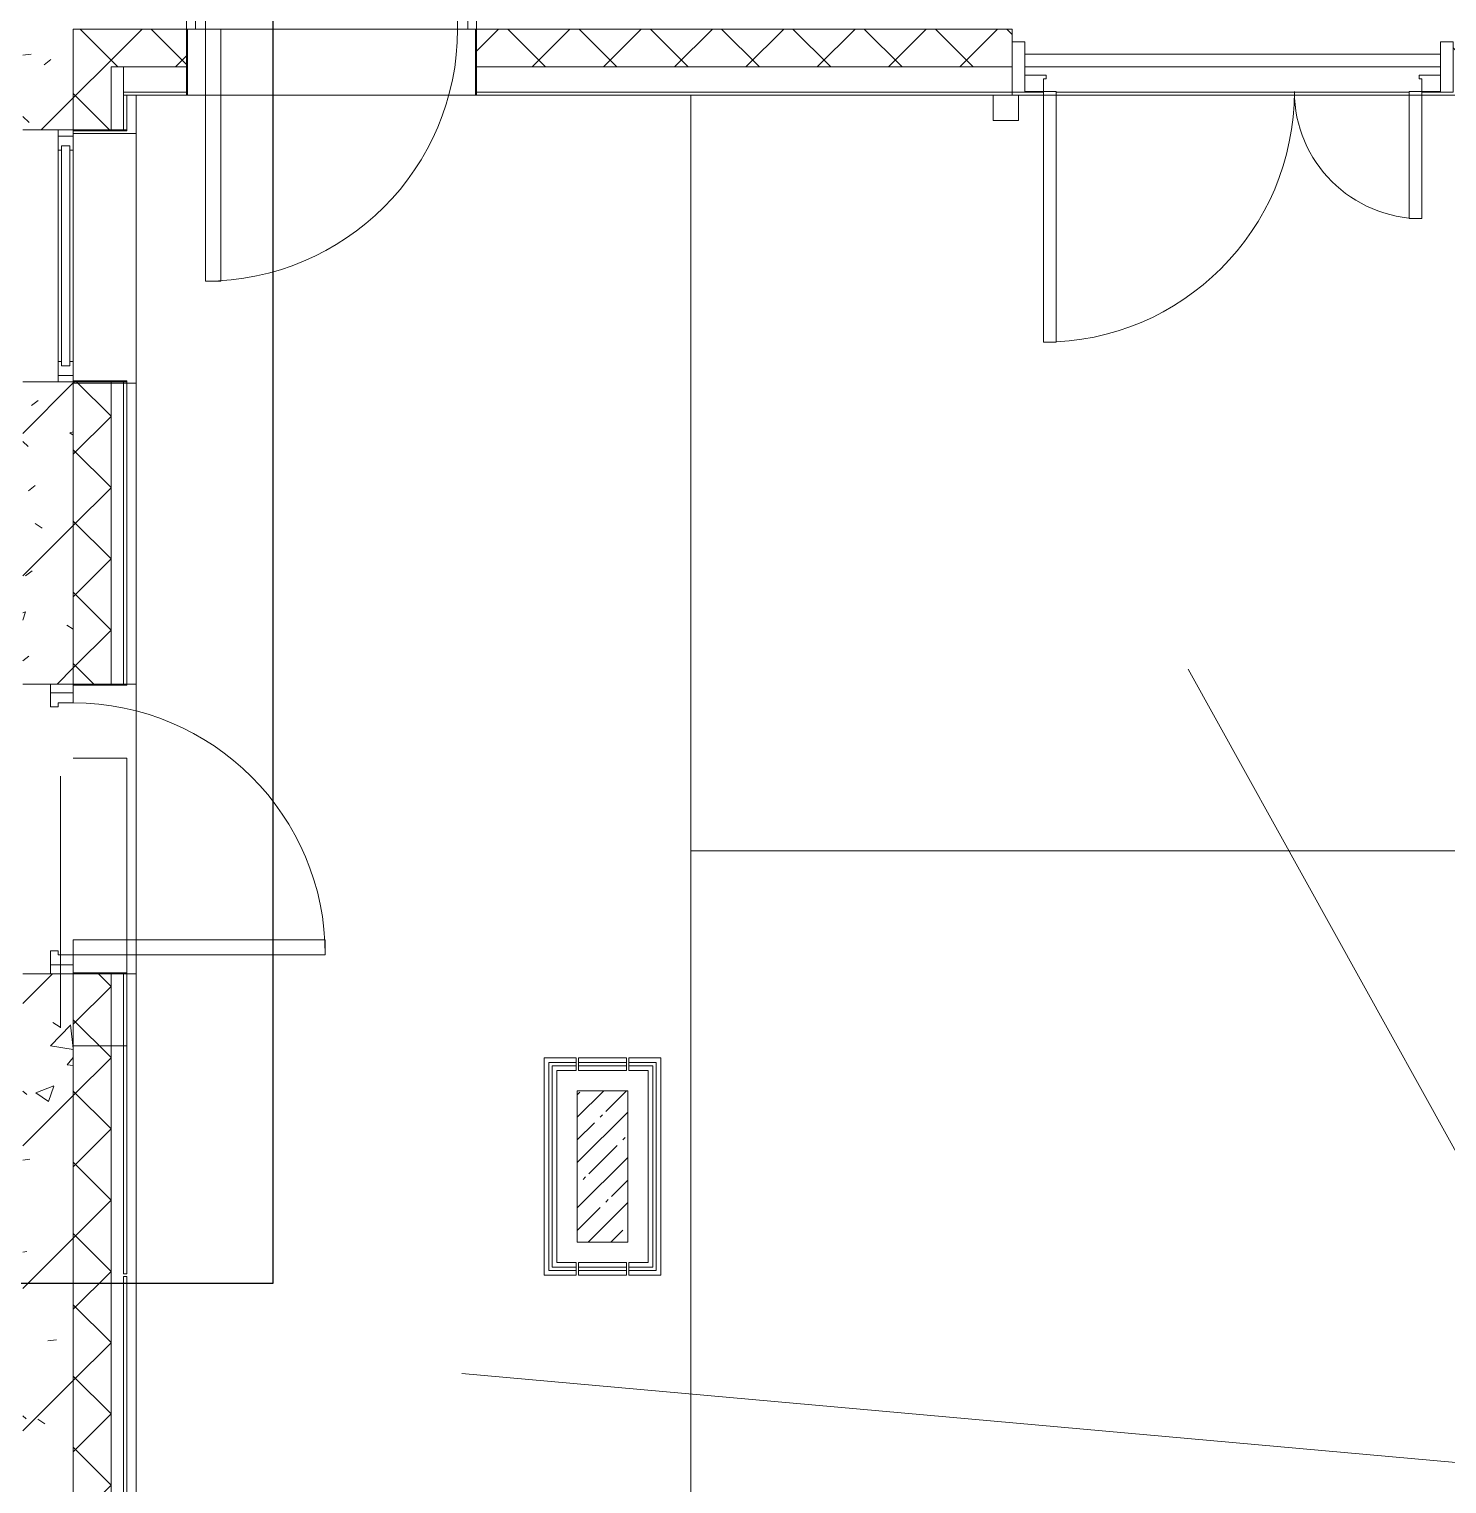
# Model space of a CAD drawing. Header units: millimetres. Extents: x -500089 to 1469082, y -290736 to 166440.
# Drawn here: x 1221979 to 1227604, y -70595 to -64820 of the extents above; entities that cross this region are included whole.
import ezdxf

# ---------------------------------------------------------------- set-up
doc = ezdxf.new("R2010")
doc.units = ezdxf.units.MM
doc.linetypes.add('ASVP_Штриховая_ш3 п1_5', pattern=[4.5, 3, -1.5])
for name, color, linetype, lineweight in [('_ Окна', 7, 'Continuous', 0), ('Аннотация', 7, 'Continuous', 0), ('Витраж', 7, 'Continuous', 0), ('Двери', 7, 'Continuous', 0), ('Линии', 7, 'Continuous', 0), ('Несущие колонны', 7, 'Continuous', 0), ('Обобщенные модели', 7, 'Continuous', 0), ('Окна', 7, 'Continuous', 0), ('Стены наружные', 7, 'Continuous', 0), ('Стены несущие', 7, 'Continuous', 0), ('Стены отделка', 7, 'Continuous', 0), ('Стены штриховка', 7, 'Continuous', 0)]:
    doc.layers.add(name, color=color, linetype=linetype, lineweight=lineweight)
pattern_1 = [(45, (1111853.59, -73570.49), (-141.42136, 141.42136), []), (135, (1111853.59, -73570.49), (-141.42136, -141.42136), [])]

# ---------------------------------------------------------------- blocks, each defined once
blk = doc.blocks.new('Наличник окна снизу открыто - Наличник окна Белый-3035723-З Этаж 01')
at = {"layer": 'Обобщенные модели', "lineweight": 18}
for p, q in [((114050, 8487.5), (113950, 8487.5)), ((113950, 8487.5), (113950, 8387.5)), ((114050, 8387.5), (114050, 8487.5)), ((115900, 8487.5), (115800, 8487.5)), ((115800, 8487.5), (115800, 8387.5)), ((115900, 8387.5), (115900, 8487.5)), ((113950, 8387.5), (114050, 8387.5)), ((115800, 8387.5), (115900, 8387.5))]:
    blk.add_line(p, q, dxfattribs=at)
blk = doc.blocks.new('Прямоугольный импост - 5х250 мм _наружный откос_ Серый-2985238-З Этаж 01')
at = {"layer": 'Витраж'}
for p, q in [((110300, 5856), (110512.5, 5856)), ((110512.5, 5856), (110512.5, 4845)), ((110250, 5785), (110250, 4785)), ((110512.5, 4785), (110512.5, 4714)), ((110512.5, 4714), (110300, 4714))]:
    blk.add_line(p, q, dxfattribs=at)
blk = doc.blocks.new('Прямоугольный импост - 30х300 мм _Отлив_ Серый-2983340-З Этаж 01')
at = {"layer": 'Витраж'}
for p, q in [((104394, -650), (104394, -400)), ((105386, -400), (105386, -650)), ((105386, -650), (104394, -650))]:
    blk.add_line(p, q, dxfattribs=at)
blk = doc.blocks.new('Прямоугольный импост - 5х250 мм _наружный откос_ Серый-3002634-З Этаж 01')
at = {"layer": 'Витраж', "lineweight": 18}
for p, q in [((0, 262.5), (-4, 262.5)), ((-4, 262.5), (-4, 50)), ((0, 50), (0, 262.5))]:
    blk.add_line(p, q, dxfattribs=at)
blk = doc.blocks.new('Прямоугольный импост - 5х250 мм _наружный откос_ Серый-2984108-З Этаж 01')
at = {"layer": 'Витраж', "lineweight": 18}
for p, q in [((-4, 262.5), (0, 262.5)), ((-4, 50), (-4, 262.5)), ((0, 262.5), (0, 50))]:
    blk.add_line(p, q, dxfattribs=at)
blk = doc.blocks.new('Прямоугольный импост - 5х250 мм _наружный откос_ Серый-3002635-З Этаж 01')
at = {"layer": 'Витраж', "lineweight": 18}
for p, q in [((-4, 262.5), (0, 262.5)), ((-4, 50), (-4, 262.5)), ((0, 262.5), (0, 50))]:
    blk.add_line(p, q, dxfattribs=at)
blk = doc.blocks.new('Прямоугольный импост - 5х250 мм _наружный откос_ Серый-2984110-З Этаж 01')
at = {"layer": 'Витраж', "lineweight": 18}
for p, q in [((0, 262.5), (-4, 262.5)), ((-4, 262.5), (-4, 50)), ((0, 50), (0, 262.5))]:
    blk.add_line(p, q, dxfattribs=at)
blk = doc.blocks.new('Прямоугольный импост - 5х250 мм _наружный откос_ Серый-V428-З Этаж 01')
at = {"layer": 'Витраж'}
for p, q in [((110754, 8487.5), (110754, 8750)), ((111825, 8750), (110885, 8750)), ((111896, 8750), (111896, 8487.5)), ((110825, 8487.5), (110754, 8487.5)), ((111896, 8487.5), (110885, 8487.5))]:
    blk.add_line(p, q, dxfattribs=at)
blk = doc.blocks.new('Прямоугольный импост - 10х50 мм _Воздух_-3042066-З Этаж 01')
at = {"layer": 'Витраж'}
for p, q in [((112505, -500), (112505, -481.3)), ((112505, -481.3), (112581.3, -481.3)), ((112505, -531.3), (112505, -512.5)), ((112631.3, -531.3), (112505, -531.3))]:
    blk.add_line(p, q, dxfattribs=at)
blk = doc.blocks.new('Прямоугольный импост - 10х50 мм _Воздух_-3042067-З Этаж 01')
at = {"layer": 'Витраж'}
for p, q in [((112631.3, 331.2), (112631.3, -531.3)), ((112581.3, -481.3), (112581.3, 281.2))]:
    blk.add_line(p, q, dxfattribs=at)
blk = doc.blocks.new('Прямоугольный импост - 10х50 мм _Воздух_-3042068-З Этаж 01')
at = {"layer": 'Витраж'}
for p, q in [((112218.8, -481.3), (112295, -481.3)), ((112295, -481.3), (112295, -500)), ((112295, -512.5), (112295, -531.3)), ((112295, -531.3), (112168.8, -531.3))]:
    blk.add_line(p, q, dxfattribs=at)
blk = doc.blocks.new('Прямоугольный импост - 10х50 мм _Воздух_-3041853-З Этаж 01')
at = {"layer": 'Витраж'}
for p, q in [((112305, -500), (112305, -481.3)), ((112305, -481.3), (112495, -481.3)), ((112305, -531.3), (112305, -512.5)), ((112495, -481.3), (112495, -500)), ((112495, -512.5), (112495, -531.3)), ((112495, -531.3), (112305, -531.3))]:
    blk.add_line(p, q, dxfattribs=at)
blk = doc.blocks.new('АР_СОШ_Верзилово_Фасады_rvt-2-З Этаж 01')
at = {"layer": 'Стены наружные'}
for p, q in [((110750, 8600), (110754, 8600)), ((111896, 8600), (111900, 8600)), ((114075, 8600), (115725, 8600)), ((110754, 8500), (110750, 8500)), ((111900, 8500), (111896, 8500)), ((114150, 8500), (114075, 8500)), ((115600, 8500), (114200, 8500)), ((115725, 8500), (115650, 8500)), ((110550, 8487.5), (110550, 8346)), ((110550, 7354), (110550, 6150)), ((110450, 6146), (110450, 6150)), ((110500, 6150), (110450, 6150)), ((110550, 6150), (110512.5, 6150)), ((110550, 6150), (110550, 5135)), ((110550, 5075), (110550, 5000)), ((110450, 5000), (110450, 5004)), ((110500, 5000), (110450, 5000)), ((110550, 5000), (110512.5, 5000)), ((110550, 5000), (110550, -650))]:
    blk.add_line(p, q, dxfattribs=at)
at = {"layer": 'Стены отделка', "lineweight": 9}
for p, q in [((110750, 8600), (110500, 8600)), ((110500, 8600), (110500, 8500)), ((110750, 8500), (110750, 8600)), ((114025, 8600), (111900, 8600)), ((111900, 8600), (111900, 8500)), ((114025, 8500), (114025, 8600)), ((110500, 8500), (110500, 8487.5)), ((110750, 8487.5), (110750, 8500)), ((111900, 8500), (111900, 8487.5)), ((114025, 8487.5), (114025, 8500)), ((110500, 8487.5), (110500, 8350)), ((110512.5, 8487.5), (110750, 8487.5)), ((110512.5, 8350), (110512.5, 8487.5)), ((111900, 8487.5), (114025, 8487.5)), ((110500, 8350), (110512.5, 8350)), ((110512.5, 7350), (110500, 7350)), ((110500, 7350), (110500, 6150)), ((110512.5, 6150), (110512.5, 7350)), ((110500, 6150), (110512.5, 6150)), ((110512.5, 5000), (110500, 5000)), ((110500, 5000), (110500, 3808.8)), ((110512.5, 3808.8), (110512.5, 5000)), ((112295, 4647.5), (112187.5, 4647.5)), ((112187.5, 4647.5), (112187.5, 4635)), ((112187.5, 4635), (112187.5, 3835)), ((112200, 3835), (112200, 4635)), ((112200, 4635), (112295, 4635)), ((112295, 4635), (112295, 4647.5)), ((112495, 4647.5), (112305, 4647.5)), ((112305, 4647.5), (112305, 4635)), ((112305, 4635), (112495, 4635)), ((112495, 4635), (112495, 4647.5)), ((112612.5, 4647.5), (112505, 4647.5)), ((112505, 4647.5), (112505, 4635)), ((112505, 4635), (112600, 4635)), ((112600, 4635), (112600, 3835)), ((112612.5, 4635), (112612.5, 4647.5)), ((112612.5, 3822.5), (112612.5, 4635)), ((112187.5, 3835), (112187.5, 3822.5)), ((112187.5, 3822.5), (112295, 3822.5)), ((112295, 3835), (112200, 3835)), ((112295, 3822.5), (112295, 3835)), ((112495, 3835), (112305, 3835)), ((112305, 3835), (112305, 3822.5)), ((112305, 3822.5), (112495, 3822.5)), ((112495, 3822.5), (112495, 3835)), ((112600, 3835), (112505, 3835)), ((112505, 3835), (112505, 3822.5)), ((112505, 3822.5), (112600, 3822.5)), ((112600, 3822.5), (112612.5, 3822.5)), ((110500, 3808.8), (110512.5, 3808.8)), ((110512.5, 3798.8), (110500, 3798.8)), ((110500, 3798.8), (110500, 2658.8)), ((110512.5, 2658.8), (110512.5, 3798.8))]:
    blk.add_line(p, q, dxfattribs=at)
at = {"layer": 'Стены штриховка'}
for p, q in [((110750, 8500), (110500, 8500)), ((114025, 8500), (111900, 8500)), ((110512.5, 8487.5), (110500, 8487.5))]:
    blk.add_line(p, q, dxfattribs=at)
at = {"lineweight": 9}
for name, p in [('Прямоугольный импост - 5х250 мм _наружный откос_ Серый-V428-З Этаж 01', (0, 0)), ('Наличник окна снизу открыто - Наличник окна Белый-3035723-З Этаж 01', (0, 0)), ('Прямоугольный импост - 5х250 мм _наружный откос_ Серый-2985238-З Этаж 01', (0, 0)), ('Прямоугольный импост - 10х50 мм _Воздух_-3042067-З Этаж 01', (0, 4335)), ('Прямоугольный импост - 10х50 мм _Воздух_-3042068-З Этаж 01', (0, 4335)), ('Прямоугольный импост - 10х50 мм _Воздух_-3041853-З Этаж 01', (0, 4335)), ('Прямоугольный импост - 10х50 мм _Воздух_-3042066-З Этаж 01', (0, 4335))]:
    blk.add_blockref(name, p, dxfattribs=at)
at = {"lineweight": 9, "extrusion": (0, 0, -1), "rotation": 90.00000000000011}
for name, p in [('Прямоугольный импост - 5х250 мм _наружный откос_ Серый-2984108-З Этаж 01', (-110250, 8350)), ('Прямоугольный импост - 5х250 мм _наружный откос_ Серый-3002635-З Этаж 01', (-110250, 6150))]:
    blk.add_blockref(name, p, dxfattribs=at)
at = {"lineweight": 9}
for name, p, rotation in [('Прямоугольный импост - 30х300 мм _Отлив_ Серый-2983340-З Этаж 01', (109900, -97050), 90.0000000000002), ('Прямоугольный импост - 5х250 мм _наружный откос_ Серый-2984110-З Этаж 01', (110250, 7350), 269.9999999999999), ('Прямоугольный импост - 5х250 мм _наружный откос_ Серый-3002634-З Этаж 01', (110250, 5000), 269.9999999999999), ('Прямоугольный импост - 10х50 мм _Воздух_-3042067-З Этаж 01', (224800, 4135), 180), ('Прямоугольный импост - 10х50 мм _Воздух_-3042066-З Этаж 01', (224800, 4135), 180), ('Прямоугольный импост - 10х50 мм _Воздух_-3041853-З Этаж 01', (224800, 4135), 180), ('Прямоугольный импост - 10х50 мм _Воздух_-3042068-З Этаж 01', (224800, 4135), 180)]:
    blk.add_blockref(name, p, dxfattribs=dict(at, rotation=rotation))
blk = doc.blocks.new('ADSK_КолоннаЖБ_Прямоугольная - 200x600 мм-V327-З Этаж 01')
at = {"layer": 'Несущие колонны'}
h = blk.add_hatch(dxfattribs=at)
h.set_pattern_fill('FP_115', color=256, style=0, pattern_type=2)
h.set_pattern_definition([(315, (-4235, 112400), (89.80256, 89.80256), []), (315, (-4235, 112310.2), (89.80256, 89.80256), [158.75, -31.75, 13.411, -18.339])])
h.paths.add_polyline_path([(-300, -100), (300, -100), (300, 100), (-300, 100)], flags=0)
at = {"layer": 'Несущие колонны', "lineweight": 18}
for p, q in [((-300, -100), (-300, 100)), ((-300, 100), (300, 100)), ((300, 100), (-300, 100)), ((-300, 100), (-300, -100)), ((300, 100), (300, -100)), ((300, -100), (300, 100)), ((300, -100), (-300, -100)), ((-300, -100), (300, -100))]:
    blk.add_line(p, q, dxfattribs=at)
blk = doc.blocks.new('ASVP_ДверьСтальная_1 полотно - Наружная 1000х2000h_полотно_ Г Л Белый _925 в чистоте_-4236630-З Этаж 01')
at = {"layer": 'Двери', "lineweight": 18}
for p, q in [((500, 1110), (440, 1110)), ((440, 1110), (440, 110)), ((500, 110), (500, 1110)), ((-540, 110), (-575, 110)), ((-575, 110), (-575, 20)), ((-500, 110), (-540, 110)), ((-540, 110), (-540, 20)), ((-540, 20), (-540, 110)), ((-500, 50), (-500, 110)), ((440, 110), (500, 110)), ((540, 110), (500, 110)), ((500, 110), (500, 50)), ((540, 20), (540, 110)), ((575, 110), (540, 110)), ((540, 110), (540, 20)), ((575, 20), (575, 110)), ((-575, 20), (-540, 20)), ((-540, 20), (-484, 20)), ((-484, 50), (-500, 50)), ((-484, 20), (-484, 50)), ((500, 50), (484, 50)), ((484, 50), (484, 20)), ((484, 20), (540, 20)), ((540, 20), (575, 20))]:
    blk.add_line(p, q, dxfattribs=at)
at = {"layer": 'Двери'}
blk.add_arc((500, 110), 1000, 90, 180, dxfattribs=at)
blk = doc.blocks.new('ASVP_ДверьСтальная_1 полотно - Наружная 1000х2000h_полотно_ Г Л ТемноСерый _925 в чистоте_-4236634-З Этаж 01')
at = {"layer": 'Двери', "lineweight": 18}
for p, q in [((500, 1110), (440, 1110)), ((440, 1110), (440, 110)), ((500, 110), (500, 1110)), ((-540, 110), (-575, 110)), ((-575, 110), (-575, 20)), ((-500, 110), (-540, 110)), ((-540, 110), (-540, 20)), ((-540, 20), (-540, 110)), ((-500, 50), (-500, 110)), ((440, 110), (500, 110)), ((540, 110), (500, 110)), ((500, 110), (500, 50)), ((540, 20), (540, 110)), ((575, 110), (540, 110)), ((540, 110), (540, 20)), ((575, 20), (575, 110)), ((-575, 20), (-540, 20)), ((-540, 20), (-484, 20)), ((-484, 50), (-500, 50)), ((-484, 20), (-484, 50)), ((500, 50), (484, 50)), ((484, 50), (484, 20)), ((484, 20), (540, 20)), ((540, 20), (575, 20))]:
    blk.add_line(p, q, dxfattribs=at)
at = {"layer": 'Двери'}
blk.add_arc((500, 110), 1000, 90, 180, dxfattribs=at)
blk = doc.blocks.new('Окно_ПВХ_1Створка - ОП_2000_h_х1000_1ст Серый-3674687-З Этаж 01')
at = {"layer": '_ Окна'}
for p, q in [((-419, 110), (-500, 110)), ((-500, 110), (-500, 50)), ((-475, 50), (-475, 110)), ((-437, 64), (-437, 96)), ((-437, 96), (-419, 96)), ((-437, 64), (437, 64)), ((-437, 64), (-419, 64)), ((-419, 96), (-419, 110)), ((-419, 96), (419, 96)), ((-419, 64), (-419, 50)), ((419, 110), (419, 96)), ((500, 110), (419, 110)), ((419, 96), (437, 96)), ((419, 64), (419, 50)), ((437, 64), (419, 64)), ((437, 96), (437, 64)), ((475, 50), (475, 110)), ((500, 50), (500, 110)), ((-500, 50), (-437, 50)), ((-419, 50), (-437, 50)), ((437, 50), (419, 50)), ((437, 50), (500, 50))]:
    blk.add_line(p, q, dxfattribs=at)
at = {"layer": 'Окна'}
for p, q in [((-419, 110), (419, 110)), ((419, 50), (-419, 50))]:
    blk.add_line(p, q, dxfattribs=at)
blk = doc.blocks.new('ASVP_ДверьАлюминиеваяВитражная_2 полотна - Остекленная-4246471-З Этаж 01')
at = {"layer": 'Двери', "lineweight": 18}
for p, q in [((-825, 32.5), (-825, -32.5)), ((-740, 32.5), (-825, 32.5)), ((-750, -32.5), (-750, 17.5)), ((-750, 17.5), (-740, 17.5)), ((-740, 17.5), (-740, 32.5)), ((740, 32.5), (825, 32.5)), ((740, 17.5), (740, 32.5)), ((750, 17.5), (740, 17.5)), ((750, -32.5), (750, 17.5)), ((825, 32.5), (825, -32.5)), ((-825, -32.5), (-750, -32.5)), ((-700, -32.5), (-750, -32.5)), ((-750, -32.5), (-750, -1027.5)), ((-700, -1027.5), (-700, -32.5)), ((700, -537.5), (700, -32.5)), ((700, -32.5), (750, -32.5)), ((750, -32.5), (750, -537.5)), ((825, -32.5), (750, -32.5)), ((750, -537.5), (700, -537.5)), ((-750, -1027.5), (-700, -1027.5))]:
    blk.add_line(p, q, dxfattribs=at)
at = {"layer": 'Двери'}
for centre, radius, start, end in [((-750, -32.5), 995, 270, 0), ((750, -32.5), 505, 180, 270)]:
    blk.add_arc(centre, radius, start, end, dxfattribs=at)
blk = doc.blocks.new('Прямоугольный импост - 50х200 мм Серый-4109961-З Этаж 01')
at = {"layer": 'Витраж', "lineweight": 18}
for p, q in [((-50, 35), (0, 35)), ((-50, 32.5), (-50, 35)), ((0, 35), (0, -165)), ((-50, -165), (-50, -32.5)), ((0, -165), (-50, -165))]:
    blk.add_line(p, q, dxfattribs=at)
blk = doc.blocks.new('Прямоугольный импост - 50х200 мм Серый-4109964-З Этаж 01')
at = {"layer": 'Витраж', "lineweight": 18}
for p, q in [((0, 35), (-50, 35)), ((-50, 35), (-50, 32.5)), ((0, -165), (0, 35)), ((-50, -32.5), (-50, -165)), ((-50, -165), (0, -165))]:
    blk.add_line(p, q, dxfattribs=at)

msp = doc.modelspace()

# ---------------------------------------------------------------- hatches: boundary and pattern name
at = {"layer": 'Стены штриховка'}
h = msp.add_hatch(dxfattribs=at)
h.set_pattern_fill('FP_201', color=256, style=0, pattern_type=2)
h.set_pattern_definition([(45, (1111853.6, -73570.5), (-282.8427, 282.8427), [])])
h.paths.add_polyline_path([(1222153.586, -73770.488), (1222153.586, -68570.488), (1221953.586, -68570.488), (1221953.586, -73770.488), (1222153.007, -73770.488)], flags=0)
h.paths.add_polyline_path([(1222063.586, -67420.488), (1222153.586, -67420.488), (1222153.586, -66220.488), (1221953.586, -66220.488), (1221953.586, -67420.488), (1222037.385, -67420.488)], flags=0)
h.paths.add_polyline_path([(1221953.586, -65220.488), (1222153.586, -65220.488), (1222153.586, -64620.488), (1221953.586, -64620.488), (1221953.586, -65028.749)], flags=0)
h = msp.add_hatch(dxfattribs=at)
h.set_pattern_fill('FP_31', color=256, style=0, pattern_type=2)
h.set_pattern_definition([(50, (1111853.6, -73570.5), (728.7365, -63.7558), [76.2, -838.2]), (355, (1111853.6, -73570.5), (-140.9716, 764.2276), [60.96, -670.56]), (100.451, (1111914.3, -73575.8), (587.77, 700.4668), [64.76, -712.36]), (46.184, (1111853.6, -73367.3), (1084.316, -168.171), [114.3, -1257.3]), (96.636, (1111943.9, -73381.3), (949.61, 989.71), [97.14, -1068.54]), (351.184, (1111853.6, -73367.3), (949.62, 989.701), [91.44, -1005.84]), (21, (1111955.2, -73418.1), (606.458, -409.0606), [76.2, -838.2]), (326, (1111955.2, -73418.1), (247.2083, 736.753), [60.96, -670.56]), (71.451, (1112005.7, -73452.2), (853.6683, 327.6855), [64.76, -712.36]), (37.5, (1111853.59, -73570.5), (12.3547, 338.2201), [33.528, -628.904, 33.528, -647.192, -673.1]), (37.5, (1111853.59, -73570.5), (12.3547, 338.2201), [-1343.152, 33.528, -639.572]), (7.5, (1111853.6, -73570.5), (267.2789, 400.7221), [33.528, -354.584, 33.528, -613.664, -256.54]), (7.5, (1111853.6, -73570.5), (267.2789, 400.7221), [-1035.304, 33.528, -223.012]), (327.5, (1111627.02, -73570.5), (542.3633, -22.91534), [33.528, -220.472, 33.528, -758.952, -1051.56]), (327.5, (1111627.02, -73570.5), (542.3633, -22.91534), [-1046.48, 33.528, -1018.032]), (317.5, (1111525.4, -73570.5), (592.517, 101.7071), [33.528, -296.672, 33.528, -492.76, -746.76]), (317.5, (1111525.4, -73570.5), (592.517, 101.7071), [-856.488, 33.528, -713.232])])
h.paths.add_polyline_path([(1222153.586, -73770.488), (1222153.586, -68570.488), (1221953.586, -68570.488), (1221953.586, -73770.488), (1222153.007, -73770.488)], flags=0)
h.paths.add_polyline_path([(1222063.586, -67420.488), (1222153.586, -67420.488), (1222153.586, -66220.488), (1221953.586, -66220.488), (1221953.586, -67420.488), (1222037.385, -67420.488)], flags=0)
h.paths.add_polyline_path([(1221953.586, -65220.488), (1222153.586, -65220.488), (1222153.586, -64620.488), (1221953.586, -64620.488), (1221953.586, -65028.749)], flags=0)
h = msp.add_hatch(dxfattribs=at)
h.set_pattern_fill('FP_32', color=256, style=0, pattern_type=2)
h.set_pattern_definition(pattern_1)
h.paths.add_polyline_path([(1222153.586, -74120.488), (1222303.586, -74120.488), (1222303.586, -68570.488), (1222153.586, -68570.488), (1222153.586, -74070.488)], flags=0)
h.paths.add_polyline_path([(1222303.586, -67420.488), (1222303.586, -66220.488), (1222153.586, -66220.488), (1222153.586, -67420.488)], flags=0)
h.paths.add_polyline_path([(1222173.586, -65220.488), (1222303.586, -65220.488), (1222303.586, -64820.488), (1222153.586, -64820.488), (1222153.586, -65220.488)], flags=0)
h = msp.add_hatch(dxfattribs=at)
h.set_pattern_fill('FP_32', color=256, style=0, pattern_type=2)
h.set_pattern_definition(pattern_1)
h.paths.add_polyline_path([(1222423.586, -64970.488), (1222603.586, -64970.488), (1222603.586, -64820.488), (1222303.586, -64820.488), (1222303.586, -64970.488), (1222416.086, -64970.488)], flags=0)
h.paths.add_polyline_path([(1224353.586, -64970.488), (1224353.586, -64820.488), (1223753.586, -64820.488), (1223753.586, -64970.488)], flags=0)
h = msp.add_hatch(dxfattribs=at)
h.set_pattern_fill('FP_32', color=256, style=0, pattern_type=2)
h.set_pattern_definition(pattern_1)
h.paths.add_polyline_path([(1243529.557, -64970.488), (1244153.585, -64970.488), (1244153.585, -64820.488), (1242928.585, -64820.488), (1242928.585, -64970.488)], flags=0)
h.paths.add_polyline_path([(1279253.585, -64970.488), (1279603.585, -64970.488), (1279603.585, -64820.488), (1279103.585, -64821.264), (1279103.585, -64907.988), (1278853.585, -64970.488), (1279112.435, -64970.488)], flags=0)
h.paths.add_polyline_path([(1267503.585, -64970.488), (1269353.585, -64970.488), (1269353.585, -64820.488), (1267503.585, -64820.488), (1267503.585, -64920.488)], flags=0)
h.paths.add_polyline_path([(1229473.586, -64970.488), (1229503.586, -64970.488), (1229503.586, -64820.488), (1227628.586, -64820.488), (1227628.586, -64970.488), (1228603.586, -64970.488)], flags=0)
h.paths.add_polyline_path([(1263953.585, -64970.488), (1265803.585, -64970.488), (1265803.585, -64820.488), (1263953.585, -64820.488), (1263953.585, -64920.488)], flags=0)
h.paths.add_polyline_path([(1237378.585, -64970.488), (1237378.585, -64820.488), (1234703.586, -64820.488), (1234703.586, -64970.488), (1236857.749, -64970.488)], flags=0)
h.paths.add_polyline_path([(1225853.586, -64970.488), (1225878.586, -64970.488), (1225878.586, -64820.488), (1224353.586, -64820.488), (1224353.586, -64970.488), (1225738.117, -64970.488)], flags=0)

# ---------------------------------------------------------------- linework, layer by layer
at = {"color": 4}
msp.add_lwpolyline([(1209139.389, -53813.488), (1222945.389, -53813.488), (1222945.389, -69799.488), (1209139.389, -69799.488)], close=True, dxfattribs=at)
at = {"layer": 'Аннотация'}
for p in [(1226577.331, -67361.961), (1223695.983, -70157.324)]:
    msp.add_line(p, (1228358.88, -70575.291), dxfattribs=at)
at = {"layer": 'Линии'}
for p, q in [((1222403.586, -65082.988), (1224603.586, -65082.988)), ((1222403.586, -74220.488), (1222403.586, -65082.988)), ((1224603.586, -65082.988), (1228603.586, -65082.988)), ((1224603.586, -68082.988), (1224603.586, -65082.988)), ((1224603.586, -65082.988), (1224603.586, -74220.488)), ((1228603.586, -68082.988), (1224603.586, -68082.988))]:
    msp.add_line(p, q, dxfattribs=at)
at = {"layer": 'Линии', "linetype": 'ASVP_Штриховая_ш3 п1_5'}
msp.add_line((1224603.586, -74220.488), (1224603.586, -65082.988), dxfattribs=at)
at = {"layer": 'Стены наружные'}
for p, q in [((1222607.586, -64920.488), (1222603.586, -64920.488)), ((1223753.586, -64920.488), (1223749.586, -64920.488)), ((1227578.586, -64920.488), (1225928.586, -64920.488)), ((1222303.586, -65220.488), (1222303.586, -65224.488)), ((1222303.586, -66216.488), (1222303.586, -66220.488))]:
    msp.add_line(p, q, dxfattribs=at)
at = {"layer": 'Стены несущие'}
for p, q in [((1222153.586, -65220.488), (1222153.586, -64820.488)), ((1222603.586, -64820.488), (1222303.586, -64820.488)), ((1224153.586, -64820.488), (1223753.586, -64820.488)), ((1225853.586, -64820.488), (1224353.586, -64820.488)), ((1221953.586, -65220.488), (1222093.586, -65220.488)), ((1222093.586, -66220.488), (1221953.586, -66220.488)), ((1222153.586, -67420.488), (1222153.586, -66220.488)), ((1221953.586, -67420.488), (1222063.586, -67420.488)), ((1222063.586, -68570.488), (1221953.586, -68570.488)), ((1222153.586, -68570.488), (1222153.586, -73970.488))]:
    msp.add_line(p, q, dxfattribs=at)
at = {"layer": 'Стены отделка'}
for p, q in [((1222303.586, -64820.488), (1222153.586, -64820.488)), ((1222603.586, -64970.488), (1222603.586, -64820.488)), ((1223753.586, -64820.488), (1223753.586, -64970.488)), ((1224353.586, -64820.488), (1224153.586, -64820.488)), ((1225878.586, -64820.488), (1225853.586, -64820.488)), ((1225878.586, -64970.488), (1225878.586, -64820.488)), ((1222303.586, -65220.488), (1222303.586, -64970.488)), ((1222303.586, -64970.488), (1222603.586, -64970.488)), ((1223753.586, -64970.488), (1224353.586, -64970.488)), ((1224353.586, -64970.488), (1225878.586, -64970.488)), ((1222153.586, -65220.488), (1222303.586, -65220.488)), ((1222303.586, -66220.488), (1222153.586, -66220.488)), ((1222303.586, -67420.488), (1222303.586, -66220.488)), ((1222153.586, -67420.488), (1222303.586, -67420.488)), ((1222303.586, -68570.488), (1222153.586, -68570.488)), ((1222303.586, -74120.488), (1222303.586, -68570.488))]:
    msp.add_line(p, q, dxfattribs=at)

# ---------------------------------------------------------------- block references
msp.add_blockref('АР_СОШ_Верзилово_Фасады_rvt-2-З Этаж 01', (1111853.585, -73570.488))
at = {"layer": 'Витраж', "rotation": 180}
msp.add_blockref('Прямоугольный импост - 50х200 мм Серый-4109964-З Этаж 01', (1225878.586, -65035.488), dxfattribs=at)
at = {"layer": 'Витраж', "extrusion": (0, 0, -1), "rotation": 180}
msp.add_blockref('Прямоугольный импост - 50х200 мм Серый-4109961-З Этаж 01', (-1227628.586, -65035.488), dxfattribs=at)
at = {"layer": 'Двери'}
for name, p, rotation in [('ASVP_ДверьСтальная_1 полотно - Наружная 1000х2000h_полотно_ Г Л Белый _925 в чистоте_-4236630-З Этаж 01', (1223178.586, -64710.488), 180), ('ASVP_ДверьСтальная_1 полотно - Наружная 1000х2000h_полотно_ Г Л ТемноСерый _925 в чистоте_-4236634-З Этаж 01', (1222043.586, -67995.488), 269.9999999999999)]:
    msp.add_blockref(name, p, dxfattribs=dict(at, rotation=rotation))
msp.add_blockref('ASVP_ДверьАлюминиеваяВитражная_2 полотна - Остекленная-4246471-З Этаж 01', (1226753.586, -65035.488), dxfattribs=at)
at = {"layer": 'Несущие колонны', "rotation": 89.99999999999984}
msp.add_blockref('ADSK_КолоннаЖБ_Прямоугольная - 200x600 мм-V327-З Этаж 01', (1224253.586, -69335.488), dxfattribs=at)
at = {"layer": 'Окна', "rotation": 269.9999999999999}
msp.add_blockref('Окно_ПВХ_1Створка - ОП_2000_h_х1000_1ст Серый-3674687-З Этаж 01', (1222043.586, -65720.488), dxfattribs=at)

doc.saveas('drawing.dxf')
